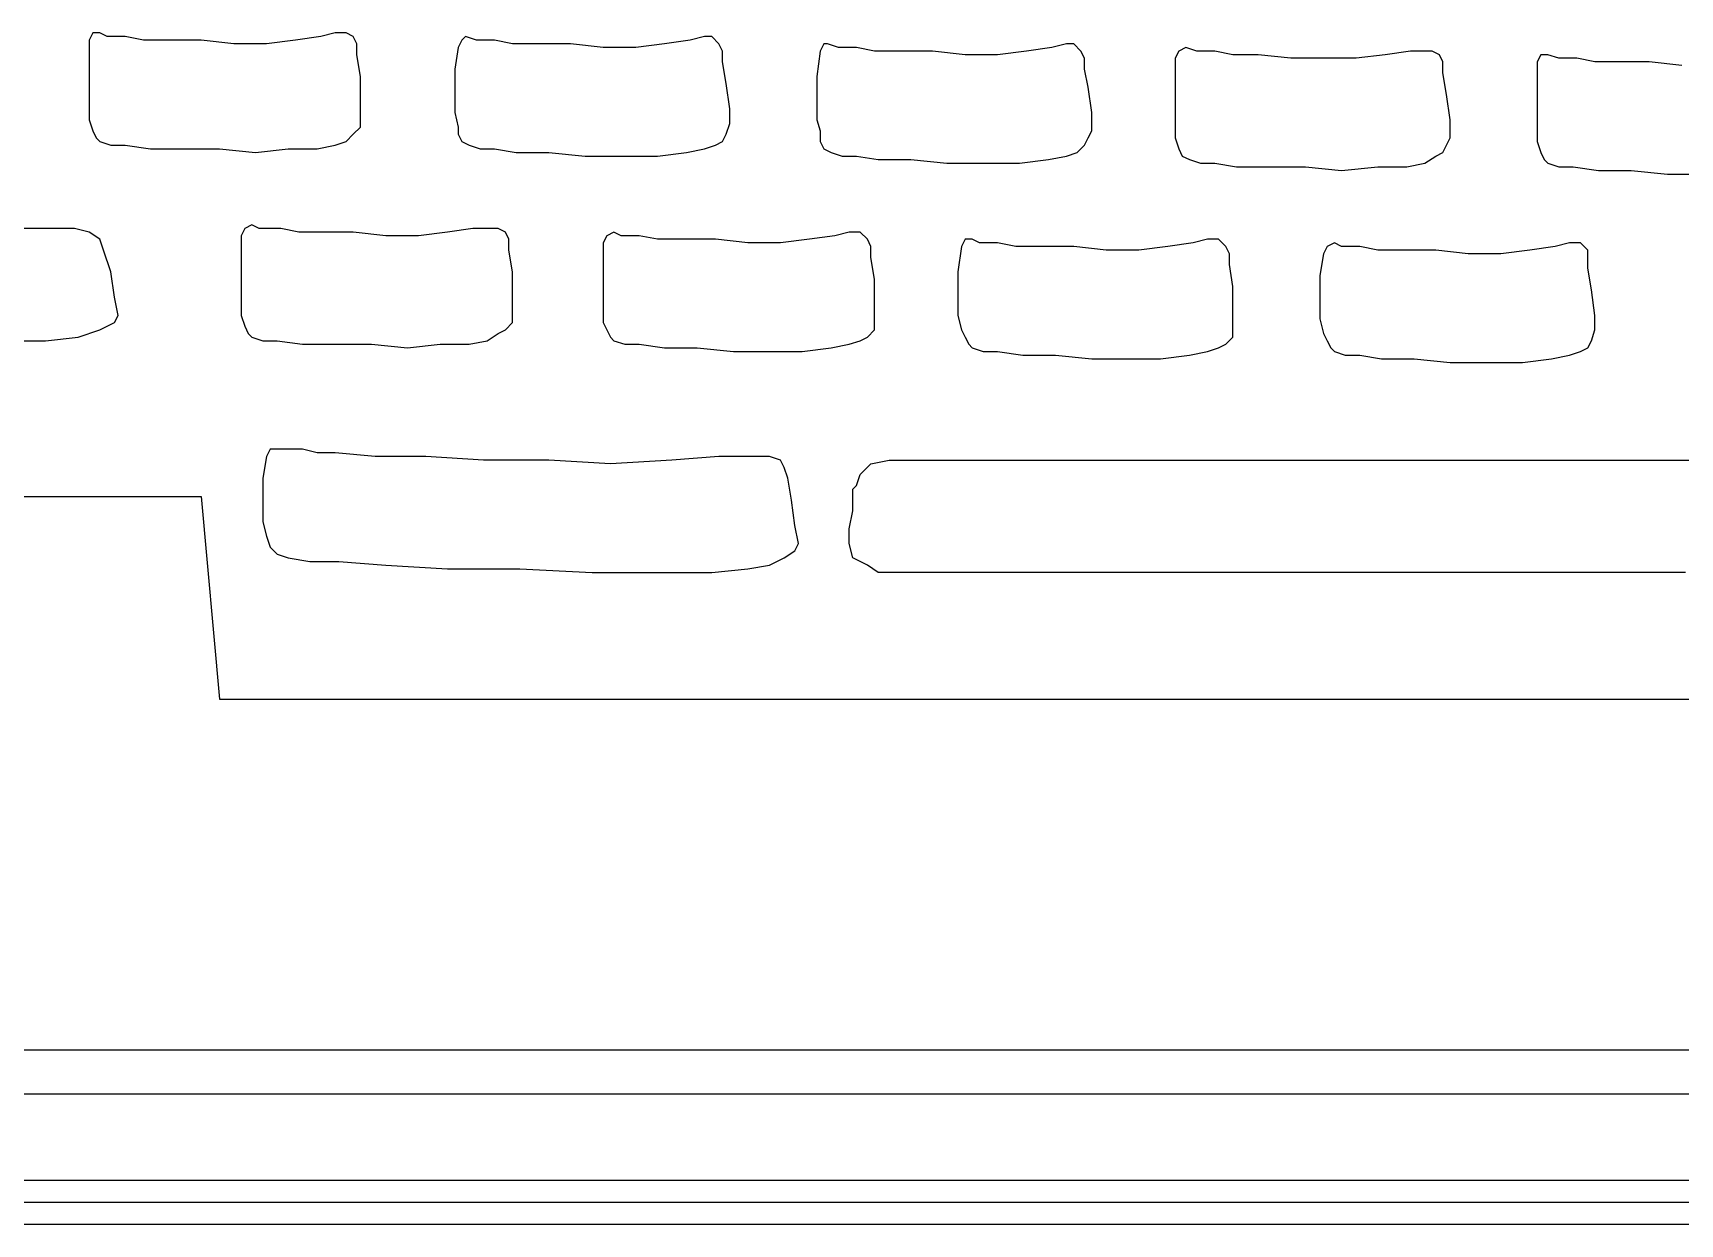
# Model space of a CAD drawing. Header units: millimetres. Extents: x 37541 to 999880, y 4425 to 1416340.
# Drawn here: x 370874 to 371511, y 1338529 to 1338989 of the extents above; entities that cross this region are included whole.
import ezdxf

# ---------------------------------------------------------------- set-up
doc = ezdxf.new("R2010")
doc.units = ezdxf.units.MM
doc.header["$LTSCALE"] = 150
doc.layers.get('0').update_dxf_attribs({"lineweight": 0})
doc.layers.add('-----20 General Symbol', color=3, linetype='Continuous')

# ---------------------------------------------------------------- blocks, each defined once
blk = doc.blocks.new('lkjlak')
for p, q in [((479692.68, 239014.32), (479692.03, 239013.02)), ((479692.68, 239014.32), (479692.03, 239013.02)), ((479692.03, 239013.02), (479692.03, 239008.49)), ((479692.03, 239013.02), (479692.03, 239013.02)), ((479692.03, 239013.02), (479692.03, 239008.49)), ((479693.97, 239014.32), (479692.68, 239014.32)), ((479693.97, 239014.32), (479692.68, 239014.32)), ((479695.26, 239013.67), (479693.97, 239014.32)), ((479695.26, 239013.67), (479693.97, 239014.32)), ((479697.21, 239013.67), (479695.26, 239013.67)), ((479697.21, 239013.67), (479695.26, 239013.67)), ((479698.5, 239013.67), (479697.21, 239013.67)), ((479698.5, 239013.67), (479697.21, 239013.67)), ((479697.21, 239013.67), (479697.21, 239013.67)), ((479701.74, 239013.02), (479698.5, 239013.67)), ((479701.74, 239013.02), (479698.5, 239013.67)), ((479706.27, 239013.02), (479701.74, 239013.02)), ((479706.27, 239013.02), (479701.74, 239013.02)), ((479712.09, 239013.02), (479706.27, 239013.02)), ((479712.09, 239013.02), (479706.27, 239013.02)), ((479717.91, 239012.38), (479712.09, 239013.02)), ((479717.91, 239012.38), (479712.09, 239013.02)), ((479728.92, 239013.02), (479723.74, 239012.38)), ((479728.92, 239013.02), (479723.74, 239012.38)), ((479733.45, 239013.67), (479728.92, 239013.02)), ((479733.45, 239013.67), (479728.92, 239013.02)), ((479736.03, 239014.32), (479733.45, 239013.67)), ((479736.03, 239014.32), (479733.45, 239013.67)), ((479733.45, 239013.67), (479733.45, 239013.67)), ((479737.98, 239014.32), (479736.03, 239014.32)), ((479737.98, 239014.32), (479736.03, 239014.32)), ((479739.27, 239013.67), (479737.98, 239014.32)), ((479739.27, 239013.67), (479737.98, 239014.32)), ((479739.92, 239012.38), (479739.27, 239013.67)), ((479739.92, 239012.38), (479739.27, 239013.67)), ((479758.69, 239013.02), (479758.04, 239011.73)), ((479758.69, 239013.02), (479758.04, 239011.73)), ((479759.33, 239013.67), (479758.69, 239013.02)), ((479759.33, 239013.67), (479758.69, 239013.02)), ((479761.27, 239013.02), (479759.33, 239013.67)), ((479761.27, 239013.02), (479759.33, 239013.67)), ((479762.57, 239013.02), (479761.27, 239013.02)), ((479762.57, 239013.02), (479761.27, 239013.02)), ((479764.51, 239013.02), (479762.57, 239013.02)), ((479764.51, 239013.02), (479762.57, 239013.02)), ((479762.57, 239013.02), (479762.57, 239013.02)), ((479767.75, 239012.38), (479764.51, 239013.02)), ((479767.75, 239012.38), (479764.51, 239013.02)), ((479799.46, 239013.02), (479794.93, 239012.38)), ((479799.46, 239013.02), (479794.93, 239012.38)), ((479802.04, 239013.67), (479799.46, 239013.02)), ((479802.04, 239013.67), (479799.46, 239013.02)), ((479799.46, 239013.02), (479799.46, 239013.02)), ((479803.34, 239013.67), (479802.04, 239013.67)), ((479803.34, 239013.67), (479802.04, 239013.67)), ((479804.63, 239012.38), (479803.34, 239013.67)), ((479804.63, 239012.38), (479803.34, 239013.67)), ((479723.74, 239012.38), (479717.91, 239012.38)), ((479723.74, 239012.38), (479717.91, 239012.38)), ((479739.92, 239010.43), (479739.92, 239012.38)), ((479739.92, 239012.38), (479739.92, 239012.38)), ((479739.92, 239012.38), (479739.92, 239012.38)), ((479739.92, 239010.43), (479739.92, 239012.38)), ((479740.56, 239006.55), (479739.92, 239010.43)), ((479740.56, 239006.55), (479739.92, 239010.43)), ((479758.04, 239011.73), (479757.39, 239007.85)), ((479758.04, 239011.73), (479757.39, 239007.85)), ((479758.04, 239011.73), (479758.04, 239011.73)), ((479772.28, 239012.38), (479767.75, 239012.38)), ((479772.28, 239012.38), (479767.75, 239012.38)), ((479778.1, 239012.38), (479772.28, 239012.38)), ((479778.1, 239012.38), (479772.28, 239012.38)), ((479783.92, 239011.73), (479778.1, 239012.38)), ((479783.92, 239011.73), (479778.1, 239012.38)), ((479789.75, 239011.73), (479783.92, 239011.73)), ((479789.75, 239011.73), (479783.92, 239011.73)), ((479794.93, 239012.38), (479789.75, 239011.73)), ((479794.93, 239012.38), (479789.75, 239011.73)), ((479805.28, 239011.08), (479804.63, 239012.38)), ((479805.28, 239011.08), (479804.63, 239012.38)), ((479805.28, 239009.14), (479805.28, 239011.08)), ((479805.28, 239011.08), (479805.28, 239011.08)), ((479805.28, 239011.08), (479805.28, 239011.08)), ((479805.28, 239009.14), (479805.28, 239011.08)), ((479822.75, 239011.08), (479822.11, 239006.55)), ((479822.75, 239011.08), (479822.11, 239006.55)), ((479823.4, 239012.38), (479822.75, 239011.08)), ((479823.4, 239012.38), (479822.75, 239011.08)), ((479822.75, 239011.08), (479822.75, 239011.08)), ((479824.05, 239012.38), (479823.4, 239012.38)), ((479824.05, 239012.38), (479823.4, 239012.38)), ((479825.99, 239011.73), (479824.05, 239012.38)), ((479825.99, 239011.73), (479824.05, 239012.38)), ((479827.28, 239011.73), (479825.99, 239011.73)), ((479827.28, 239011.73), (479825.99, 239011.73)), ((479829.23, 239011.73), (479827.28, 239011.73)), ((479829.23, 239011.73), (479827.28, 239011.73)), ((479827.28, 239011.73), (479827.28, 239011.73)), ((479832.46, 239011.08), (479829.23, 239011.73)), ((479832.46, 239011.08), (479829.23, 239011.73)), ((479836.99, 239011.08), (479832.46, 239011.08)), ((479836.99, 239011.08), (479832.46, 239011.08)), ((479842.82, 239011.08), (479836.99, 239011.08)), ((479842.82, 239011.08), (479836.99, 239011.08)), ((479848.64, 239010.43), (479842.82, 239011.08)), ((479848.64, 239010.43), (479842.82, 239011.08)), ((479854.46, 239010.43), (479848.64, 239010.43)), ((479854.46, 239010.43), (479848.64, 239010.43)), ((479859.64, 239011.08), (479854.46, 239010.43)), ((479859.64, 239011.08), (479854.46, 239010.43)), ((479864.17, 239011.73), (479859.64, 239011.08)), ((479864.17, 239011.73), (479859.64, 239011.08)), ((479866.76, 239012.38), (479864.17, 239011.73)), ((479866.76, 239012.38), (479864.17, 239011.73)), ((479864.17, 239011.73), (479864.17, 239011.73)), ((479868.05, 239012.38), (479866.76, 239012.38)), ((479868.05, 239012.38), (479866.76, 239012.38)), ((479869.35, 239011.08), (479868.05, 239012.38)), ((479869.35, 239011.08), (479868.05, 239012.38)), ((479870, 239009.79), (479869.35, 239011.08)), ((479870, 239009.79), (479869.35, 239011.08)), ((479886.82, 239011.08), (479886.17, 239009.79)), ((479886.82, 239011.08), (479886.17, 239009.79)), ((479888.12, 239011.73), (479886.82, 239011.08)), ((479888.12, 239011.73), (479886.82, 239011.08)), ((479890.06, 239011.08), (479888.12, 239011.73)), ((479890.06, 239011.08), (479888.12, 239011.73)), ((479891.35, 239011.08), (479890.06, 239011.08)), ((479891.35, 239011.08), (479890.06, 239011.08)), ((479893.29, 239011.08), (479891.35, 239011.08)), ((479893.29, 239011.08), (479891.35, 239011.08)), ((479891.35, 239011.08), (479891.35, 239011.08)), ((479896.53, 239010.43), (479893.29, 239011.08)), ((479896.53, 239010.43), (479893.29, 239011.08)), ((479901.06, 239010.43), (479896.53, 239010.43)), ((479901.06, 239010.43), (479896.53, 239010.43)), ((479906.88, 239009.79), (479901.06, 239010.43)), ((479906.88, 239009.79), (479901.06, 239010.43)), ((479923.71, 239010.43), (479918.53, 239009.79)), ((479923.71, 239010.43), (479918.53, 239009.79)), ((479928.24, 239011.08), (479923.71, 239010.43)), ((479928.24, 239011.08), (479923.71, 239010.43)), ((479930.83, 239011.08), (479928.24, 239011.08)), ((479930.83, 239011.08), (479928.24, 239011.08)), ((479928.24, 239011.08), (479928.24, 239011.08)), ((479932.12, 239011.08), (479930.83, 239011.08)), ((479932.12, 239011.08), (479930.83, 239011.08)), ((479933.42, 239010.43), (479932.12, 239011.08)), ((479933.42, 239010.43), (479932.12, 239011.08)), ((479934.06, 239009.14), (479933.42, 239010.43)), ((479934.06, 239009.14), (479933.42, 239010.43)), ((479951.54, 239010.43), (479950.89, 239009.14)), ((479951.54, 239010.43), (479950.89, 239009.14)), ((479952.83, 239010.43), (479951.54, 239010.43)), ((479952.83, 239010.43), (479951.54, 239010.43)), ((479954.77, 239009.79), (479952.83, 239010.43)), ((479954.77, 239009.79), (479952.83, 239010.43)), ((479692.03, 239008.49), (479692.03, 239004.61)), ((479692.03, 239008.49), (479692.03, 239004.61)), ((479757.39, 239007.85), (479757.39, 239003.96)), ((479757.39, 239007.85), (479757.39, 239003.96)), ((479805.93, 239005.26), (479805.28, 239009.14)), ((479805.93, 239005.26), (479805.28, 239009.14)), ((479870, 239007.85), (479870, 239009.79)), ((479870, 239009.79), (479870, 239009.79)), ((479870, 239009.79), (479870, 239009.79)), ((479870, 239007.85), (479870, 239009.79)), ((479870.64, 239004.61), (479870, 239007.85)), ((479870.64, 239004.61), (479870, 239007.85)), ((479886.17, 239009.79), (479886.17, 239005.26)), ((479886.17, 239009.79), (479886.17, 239009.79)), ((479886.17, 239009.79), (479886.17, 239005.26)), ((479912.71, 239009.79), (479906.88, 239009.79)), ((479912.71, 239009.79), (479906.88, 239009.79)), ((479918.53, 239009.79), (479912.71, 239009.79)), ((479918.53, 239009.79), (479912.71, 239009.79)), ((479934.06, 239007.2), (479934.06, 239009.14)), ((479934.06, 239009.14), (479934.06, 239009.14)), ((479934.06, 239009.14), (479934.06, 239009.14)), ((479934.06, 239007.2), (479934.06, 239009.14)), ((479934.71, 239003.32), (479934.06, 239007.2)), ((479934.71, 239003.32), (479934.06, 239007.2)), ((479950.89, 239009.14), (479950.89, 239004.61)), ((479950.89, 239009.14), (479950.89, 239009.14)), ((479950.89, 239009.14), (479950.89, 239004.61)), ((479956.07, 239009.79), (479954.77, 239009.79)), ((479956.07, 239009.79), (479954.77, 239009.79)), ((479958.01, 239009.79), (479956.07, 239009.79)), ((479958.01, 239009.79), (479956.07, 239009.79)), ((479956.07, 239009.79), (479956.07, 239009.79)), ((479961.24, 239009.14), (479958.01, 239009.79)), ((479961.24, 239009.14), (479958.01, 239009.79)), ((479965.78, 239009.14), (479961.24, 239009.14)), ((479965.78, 239009.14), (479961.24, 239009.14)), ((479970.95, 239009.14), (479965.78, 239009.14)), ((479970.95, 239009.14), (479965.78, 239009.14)), ((479976.78, 239008.49), (479970.95, 239009.14)), ((479976.78, 239008.49), (479970.95, 239009.14)), ((479692.03, 239004.61), (479692.03, 239000.73)), ((479692.03, 239004.61), (479692.03, 239000.73)), ((479740.56, 239002.02), (479740.56, 239006.55)), ((479740.56, 239002.02), (479740.56, 239006.55)), ((479806.57, 239000.73), (479805.93, 239005.26)), ((479806.57, 239000.73), (479805.93, 239005.26)), ((479822.11, 239006.55), (479822.11, 239002.67)), ((479822.11, 239006.55), (479822.11, 239002.67)), ((479871.29, 239000.08), (479870.64, 239004.61)), ((479871.29, 239000.08), (479870.64, 239004.61)), ((479886.17, 239005.26), (479886.17, 239001.37)), ((479886.17, 239005.26), (479886.17, 239001.37)), ((479950.89, 239004.61), (479950.89, 239000.73)), ((479950.89, 239004.61), (479950.89, 239000.73)), ((479740.56, 238998.79), (479740.56, 239002.02)), ((479740.56, 238998.79), (479740.56, 239002.02)), ((479757.39, 239003.96), (479757.39, 239000.08)), ((479757.39, 239003.96), (479757.39, 239000.08)), ((479822.11, 239002.67), (479822.11, 238998.79)), ((479822.11, 239002.67), (479822.11, 238998.79)), ((479886.17, 239001.37), (479886.17, 238997.49)), ((479886.17, 239001.37), (479886.17, 238997.49)), ((479935.36, 238998.79), (479934.71, 239003.32)), ((479935.36, 238998.79), (479934.71, 239003.32)), ((479692.03, 239000.73), (479692.03, 238998.79)), ((479692.03, 239000.73), (479692.03, 238998.79)), ((479692.03, 238998.79), (479692.68, 238996.84)), ((479692.03, 238998.79), (479692.03, 238998.79)), ((479692.03, 238998.79), (479692.68, 238996.84)), ((479740.56, 238997.49), (479740.56, 238998.79)), ((479740.56, 238997.49), (479740.56, 238998.79)), ((479740.56, 238998.79), (479740.56, 238998.79)), ((479757.39, 239000.08), (479758.04, 238997.49)), ((479757.39, 239000.08), (479758.04, 238997.49)), ((479805.93, 238996.2), (479806.57, 238998.14)), ((479805.93, 238996.2), (479806.57, 238998.14)), ((479806.57, 238998.14), (479806.57, 239000.73)), ((479806.57, 238998.14), (479806.57, 239000.73)), ((479806.57, 238998.14), (479806.57, 238998.14)), ((479822.11, 238998.79), (479822.75, 238996.84)), ((479822.11, 238998.79), (479822.75, 238996.84)), ((479871.29, 238996.84), (479871.29, 239000.08)), ((479871.29, 238996.84), (479871.29, 239000.08)), ((479935.36, 238995.55), (479935.36, 238998.79)), ((479935.36, 238995.55), (479935.36, 238998.79)), ((479950.89, 239000.73), (479950.89, 238996.84)), ((479950.89, 239000.73), (479950.89, 238996.84)), ((479692.68, 238996.84), (479693.32, 238995.55)), ((479692.68, 238996.84), (479693.32, 238995.55)), ((479693.32, 238995.55), (479693.97, 238994.9)), ((479693.32, 238995.55), (479693.97, 238994.9)), ((479737.98, 238994.9), (479739.27, 238996.2)), ((479737.98, 238994.9), (479739.27, 238996.2)), ((479739.27, 238996.2), (479740.56, 238997.49)), ((479739.27, 238996.2), (479740.56, 238997.49)), ((479758.04, 238997.49), (479758.04, 238996.2)), ((479758.04, 238997.49), (479758.04, 238997.49)), ((479758.04, 238997.49), (479758.04, 238996.2)), ((479758.04, 238996.2), (479758.69, 238994.9)), ((479758.04, 238996.2), (479758.69, 238994.9)), ((479805.28, 238994.9), (479805.93, 238996.2)), ((479805.28, 238994.9), (479805.93, 238996.2)), ((479822.75, 238996.84), (479822.75, 238994.9)), ((479822.75, 238996.84), (479822.75, 238996.84)), ((479822.75, 238996.84), (479822.75, 238994.9)), ((479870, 238994.26), (479870.64, 238995.55)), ((479870, 238994.26), (479870.64, 238995.55)), ((479870.64, 238995.55), (479871.29, 238996.84)), ((479870.64, 238995.55), (479871.29, 238996.84)), ((479871.29, 238996.84), (479871.29, 238996.84)), ((479886.17, 238997.49), (479886.17, 238995.55)), ((479886.17, 238997.49), (479886.17, 238995.55)), ((479886.17, 238995.55), (479886.82, 238993.61)), ((479886.17, 238995.55), (479886.17, 238995.55)), ((479886.17, 238995.55), (479886.82, 238993.61)), ((479934.71, 238994.26), (479935.36, 238995.55)), ((479934.71, 238994.26), (479935.36, 238995.55)), ((479935.36, 238995.55), (479935.36, 238995.55)), ((479950.89, 238996.84), (479950.89, 238994.9)), ((479950.89, 238996.84), (479950.89, 238994.9)), ((479693.97, 238994.9), (479695.91, 238994.26)), ((479693.97, 238994.9), (479695.91, 238994.26)), ((479695.91, 238994.26), (479698.5, 238994.26)), ((479695.91, 238994.26), (479695.91, 238994.26)), ((479695.91, 238994.26), (479698.5, 238994.26)), ((479698.5, 238994.26), (479703.03, 238993.61)), ((479698.5, 238994.26), (479703.03, 238993.61)), ((479703.03, 238993.61), (479708.85, 238993.61)), ((479703.03, 238993.61), (479708.85, 238993.61)), ((479708.85, 238993.61), (479715.33, 238993.61)), ((479708.85, 238993.61), (479715.33, 238993.61)), ((479715.33, 238993.61), (479721.8, 238992.96)), ((479715.33, 238993.61), (479721.8, 238992.96)), ((479721.8, 238992.96), (479727.62, 238993.61)), ((479721.8, 238992.96), (479727.62, 238993.61)), ((479727.62, 238993.61), (479732.8, 238993.61)), ((479727.62, 238993.61), (479732.8, 238993.61)), ((479732.8, 238993.61), (479736.03, 238994.26)), ((479732.8, 238993.61), (479736.03, 238994.26)), ((479736.03, 238994.26), (479737.98, 238994.9)), ((479736.03, 238994.26), (479737.98, 238994.9)), ((479736.03, 238994.26), (479736.03, 238994.26)), ((479758.69, 238994.9), (479759.98, 238994.26)), ((479758.69, 238994.9), (479759.98, 238994.26)), ((479759.98, 238994.26), (479761.92, 238993.61)), ((479759.98, 238994.26), (479761.92, 238993.61)), ((479761.92, 238993.61), (479764.51, 238993.61)), ((479761.92, 238993.61), (479761.92, 238993.61)), ((479761.92, 238993.61), (479764.51, 238993.61)), ((479764.51, 238993.61), (479768.39, 238992.96)), ((479764.51, 238993.61), (479768.39, 238992.96)), ((479768.39, 238992.96), (479774.22, 238992.96)), ((479768.39, 238992.96), (479774.22, 238992.96)), ((479774.22, 238992.96), (479780.69, 238992.31)), ((479774.22, 238992.96), (479780.69, 238992.31)), ((479780.69, 238992.31), (479787.16, 238992.31)), ((479780.69, 238992.31), (479787.16, 238992.31)), ((479787.16, 238992.31), (479793.63, 238992.31)), ((479787.16, 238992.31), (479793.63, 238992.31)), ((479793.63, 238992.31), (479798.81, 238992.96)), ((479793.63, 238992.31), (479798.81, 238992.96)), ((479798.81, 238992.96), (479802.04, 238993.61)), ((479798.81, 238992.96), (479802.04, 238993.61)), ((479802.04, 238993.61), (479803.99, 238994.26)), ((479802.04, 238993.61), (479803.99, 238994.26)), ((479802.04, 238993.61), (479802.04, 238993.61)), ((479803.99, 238994.26), (479805.28, 238994.9)), ((479803.99, 238994.26), (479805.28, 238994.9)), ((479822.75, 238994.9), (479823.4, 238993.61)), ((479822.75, 238994.9), (479823.4, 238993.61)), ((479823.4, 238993.61), (479824.7, 238992.96)), ((479823.4, 238993.61), (479824.7, 238992.96)), ((479824.7, 238992.96), (479826.64, 238992.31)), ((479824.7, 238992.96), (479826.64, 238992.31)), ((479826.64, 238992.31), (479829.23, 238992.31)), ((479826.64, 238992.31), (479826.64, 238992.31)), ((479826.64, 238992.31), (479829.23, 238992.31)), ((479829.23, 238992.31), (479833.11, 238991.67)), ((479829.23, 238992.31), (479833.11, 238991.67)), ((479863.52, 238991.67), (479866.76, 238992.31)), ((479863.52, 238991.67), (479866.76, 238992.31)), ((479866.76, 238992.31), (479868.7, 238992.96)), ((479866.76, 238992.31), (479868.7, 238992.96)), ((479866.76, 238992.31), (479866.76, 238992.31)), ((479868.7, 238992.96), (479870, 238994.26)), ((479868.7, 238992.96), (479870, 238994.26)), ((479886.82, 238993.61), (479887.47, 238992.31)), ((479886.82, 238993.61), (479887.47, 238992.31)), ((479887.47, 238992.31), (479888.76, 238991.67)), ((479887.47, 238992.31), (479888.76, 238991.67)), ((479930.83, 238991.02), (479932.77, 238992.31)), ((479930.83, 238991.02), (479932.77, 238992.31)), ((479932.77, 238992.31), (479934.06, 238992.96)), ((479932.77, 238992.31), (479934.06, 238992.96)), ((479934.06, 238992.96), (479934.71, 238994.26)), ((479934.06, 238992.96), (479934.71, 238994.26)), ((479950.89, 238994.9), (479951.54, 238992.96)), ((479950.89, 238994.9), (479950.89, 238994.9)), ((479950.89, 238994.9), (479951.54, 238992.96)), ((479951.54, 238992.96), (479952.18, 238991.67)), ((479951.54, 238992.96), (479952.18, 238991.67)), ((479833.11, 238991.67), (479838.93, 238991.67)), ((479833.11, 238991.67), (479838.93, 238991.67)), ((479838.93, 238991.67), (479845.4, 238991.02)), ((479838.93, 238991.67), (479845.4, 238991.02)), ((479845.4, 238991.02), (479851.88, 238991.02)), ((479845.4, 238991.02), (479851.88, 238991.02)), ((479851.88, 238991.02), (479858.35, 238991.02)), ((479851.88, 238991.02), (479858.35, 238991.02)), ((479858.35, 238991.02), (479863.52, 238991.67)), ((479858.35, 238991.02), (479863.52, 238991.67)), ((479888.76, 238991.67), (479890.7, 238991.02)), ((479888.76, 238991.67), (479890.7, 238991.02)), ((479890.7, 238991.02), (479893.29, 238991.02)), ((479890.7, 238991.02), (479890.7, 238991.02)), ((479890.7, 238991.02), (479893.29, 238991.02)), ((479893.29, 238991.02), (479897.18, 238990.37)), ((479893.29, 238991.02), (479897.18, 238990.37)), ((479897.18, 238990.37), (479903, 238990.37)), ((479897.18, 238990.37), (479903, 238990.37)), ((479903, 238990.37), (479909.47, 238990.37)), ((479903, 238990.37), (479909.47, 238990.37)), ((479909.47, 238990.37), (479915.94, 238989.73)), ((479909.47, 238990.37), (479915.94, 238989.73)), ((479915.94, 238989.73), (479922.42, 238990.37)), ((479915.94, 238989.73), (479922.42, 238990.37)), ((479922.42, 238990.37), (479927.59, 238990.37)), ((479922.42, 238990.37), (479927.59, 238990.37)), ((479927.59, 238990.37), (479930.83, 238991.02)), ((479927.59, 238990.37), (479930.83, 238991.02)), ((479930.83, 238991.02), (479930.83, 238991.02)), ((479952.18, 238991.67), (479952.83, 238991.02)), ((479952.18, 238991.67), (479952.83, 238991.02)), ((479952.83, 238991.02), (479954.77, 238990.37)), ((479952.83, 238991.02), (479954.77, 238990.37)), ((479954.77, 238990.37), (479957.36, 238990.37)), ((479954.77, 238990.37), (479954.77, 238990.37)), ((479954.77, 238990.37), (479957.36, 238990.37)), ((479957.36, 238990.37), (479961.89, 238989.73)), ((479957.36, 238990.37), (479961.89, 238989.73)), ((479961.89, 238989.73), (479967.72, 238989.73)), ((479961.89, 238989.73), (479967.72, 238989.73)), ((479967.72, 238989.73), (479974.19, 238989.08)), ((479967.72, 238989.73), (479974.19, 238989.08)), ((479974.19, 238989.08), (479980.66, 238989.08)), ((479974.19, 238989.08), (479980.66, 238989.08)), ((479684.26, 238979.37), (479676.5, 238979.37)), ((479684.26, 238979.37), (479676.5, 238979.37)), ((479689.44, 238979.37), (479684.26, 238979.37)), ((479689.44, 238979.37), (479684.26, 238979.37)), ((479692.03, 238978.72), (479689.44, 238979.37)), ((479692.03, 238978.72), (479689.44, 238979.37)), ((479693.97, 238977.43), (479692.03, 238978.72)), ((479693.97, 238977.43), (479692.03, 238978.72)), ((479719.86, 238979.37), (479719.21, 238978.08)), ((479719.86, 238979.37), (479719.21, 238978.08)), ((479719.21, 238978.08), (479719.21, 238973.55)), ((479719.21, 238978.08), (479719.21, 238978.08)), ((479719.21, 238978.08), (479719.21, 238973.55)), ((479721.15, 238980.02), (479719.86, 238979.37)), ((479721.15, 238980.02), (479719.86, 238979.37)), ((479722.44, 238979.37), (479721.15, 238980.02)), ((479722.44, 238979.37), (479721.15, 238980.02)), ((479724.39, 238979.37), (479722.44, 238979.37)), ((479724.39, 238979.37), (479722.44, 238979.37)), ((479726.33, 238979.37), (479724.39, 238979.37)), ((479726.33, 238979.37), (479724.39, 238979.37)), ((479724.39, 238979.37), (479724.39, 238979.37)), ((479729.56, 238978.72), (479726.33, 238979.37)), ((479729.56, 238978.72), (479726.33, 238979.37)), ((479734.09, 238978.72), (479729.56, 238978.72)), ((479734.09, 238978.72), (479729.56, 238978.72)), ((479739.27, 238978.72), (479734.09, 238978.72)), ((479739.27, 238978.72), (479734.09, 238978.72)), ((479745.09, 238978.08), (479739.27, 238978.72)), ((479745.09, 238978.08), (479739.27, 238978.72)), ((479750.92, 238978.08), (479745.09, 238978.08)), ((479750.92, 238978.08), (479745.09, 238978.08)), ((479756.1, 238978.72), (479750.92, 238978.08)), ((479756.1, 238978.72), (479750.92, 238978.08)), ((479760.63, 238979.37), (479756.1, 238978.72)), ((479760.63, 238979.37), (479756.1, 238978.72)), ((479763.22, 238979.37), (479760.63, 238979.37)), ((479763.22, 238979.37), (479760.63, 238979.37)), ((479760.63, 238979.37), (479760.63, 238979.37)), ((479765.16, 238979.37), (479763.22, 238979.37)), ((479765.16, 238979.37), (479763.22, 238979.37)), ((479766.45, 238978.72), (479765.16, 238979.37)), ((479766.45, 238978.72), (479765.16, 238979.37)), ((479767.1, 238977.43), (479766.45, 238978.72)), ((479767.1, 238977.43), (479766.45, 238978.72)), ((479784.57, 238978.08), (479783.92, 238976.78)), ((479784.57, 238978.08), (479783.92, 238976.78)), ((479785.87, 238978.72), (479784.57, 238978.08)), ((479785.87, 238978.72), (479784.57, 238978.08)), ((479787.16, 238978.08), (479785.87, 238978.72)), ((479787.16, 238978.08), (479785.87, 238978.72)), ((479789.1, 238978.08), (479787.16, 238978.08)), ((479789.1, 238978.08), (479787.16, 238978.08)), ((479790.4, 238978.08), (479789.1, 238978.08)), ((479790.4, 238978.08), (479789.1, 238978.08)), ((479789.1, 238978.08), (479789.1, 238978.08)), ((479793.63, 238977.43), (479790.4, 238978.08)), ((479793.63, 238977.43), (479790.4, 238978.08)), ((479825.34, 238978.08), (479820.81, 238977.43)), ((479825.34, 238978.08), (479820.81, 238977.43)), ((479827.93, 238978.72), (479825.34, 238978.08)), ((479827.93, 238978.72), (479825.34, 238978.08)), ((479825.34, 238978.08), (479825.34, 238978.08)), ((479829.87, 238978.72), (479827.93, 238978.72)), ((479829.87, 238978.72), (479827.93, 238978.72)), ((479831.17, 238977.43), (479829.87, 238978.72)), ((479831.17, 238977.43), (479829.87, 238978.72)), ((479694.62, 238975.49), (479693.97, 238977.43)), ((479693.97, 238977.43), (479693.97, 238977.43)), ((479693.97, 238977.43), (479693.97, 238977.43)), ((479694.62, 238975.49), (479693.97, 238977.43)), ((479695.91, 238971.61), (479694.62, 238975.49)), ((479695.91, 238971.61), (479694.62, 238975.49)), ((479767.1, 238975.49), (479767.1, 238977.43)), ((479767.1, 238977.43), (479767.1, 238977.43)), ((479767.1, 238977.43), (479767.1, 238977.43)), ((479767.1, 238975.49), (479767.1, 238977.43)), ((479767.75, 238971.61), (479767.1, 238975.49)), ((479767.75, 238971.61), (479767.1, 238975.49)), ((479783.92, 238976.78), (479783.92, 238972.9)), ((479783.92, 238976.78), (479783.92, 238976.78)), ((479783.92, 238976.78), (479783.92, 238972.9)), ((479798.16, 238977.43), (479793.63, 238977.43)), ((479798.16, 238977.43), (479793.63, 238977.43)), ((479803.99, 238977.43), (479798.16, 238977.43)), ((479803.99, 238977.43), (479798.16, 238977.43)), ((479809.81, 238976.78), (479803.99, 238977.43)), ((479809.81, 238976.78), (479803.99, 238977.43)), ((479815.63, 238976.78), (479809.81, 238976.78)), ((479815.63, 238976.78), (479809.81, 238976.78)), ((479820.81, 238977.43), (479815.63, 238976.78)), ((479820.81, 238977.43), (479815.63, 238976.78)), ((479831.81, 238976.14), (479831.17, 238977.43)), ((479831.81, 238976.14), (479831.17, 238977.43)), ((479831.81, 238974.19), (479831.81, 238976.14)), ((479831.81, 238976.14), (479831.81, 238976.14)), ((479831.81, 238976.14), (479831.81, 238976.14)), ((479831.81, 238974.19), (479831.81, 238976.14)), ((479847.99, 238976.14), (479847.35, 238971.61)), ((479847.99, 238976.14), (479847.35, 238971.61)), ((479848.64, 238977.43), (479847.99, 238976.14)), ((479848.64, 238977.43), (479847.99, 238976.14)), ((479847.99, 238976.14), (479847.99, 238976.14)), ((479849.93, 238977.43), (479848.64, 238977.43)), ((479849.93, 238977.43), (479848.64, 238977.43)), ((479851.23, 238976.78), (479849.93, 238977.43)), ((479851.23, 238976.78), (479849.93, 238977.43)), ((479853.17, 238976.78), (479851.23, 238976.78)), ((479853.17, 238976.78), (479851.23, 238976.78)), ((479854.46, 238976.78), (479853.17, 238976.78)), ((479854.46, 238976.78), (479853.17, 238976.78)), ((479853.17, 238976.78), (479853.17, 238976.78)), ((479857.7, 238976.14), (479854.46, 238976.78)), ((479857.7, 238976.14), (479854.46, 238976.78)), ((479862.23, 238976.14), (479857.7, 238976.14)), ((479862.23, 238976.14), (479857.7, 238976.14)), ((479868.05, 238976.14), (479862.23, 238976.14)), ((479868.05, 238976.14), (479862.23, 238976.14)), ((479873.88, 238975.49), (479868.05, 238976.14)), ((479873.88, 238975.49), (479868.05, 238976.14)), ((479879.7, 238975.49), (479873.88, 238975.49)), ((479879.7, 238975.49), (479873.88, 238975.49)), ((479884.88, 238976.14), (479879.7, 238975.49)), ((479884.88, 238976.14), (479879.7, 238975.49)), ((479889.41, 238976.78), (479884.88, 238976.14)), ((479889.41, 238976.78), (479884.88, 238976.14)), ((479892, 238977.43), (479889.41, 238976.78)), ((479892, 238977.43), (479889.41, 238976.78)), ((479889.41, 238976.78), (479889.41, 238976.78)), ((479893.94, 238977.43), (479892, 238977.43)), ((479893.94, 238977.43), (479892, 238977.43)), ((479895.24, 238976.14), (479893.94, 238977.43)), ((479895.24, 238976.14), (479893.94, 238977.43)), ((479895.88, 238974.84), (479895.24, 238976.14)), ((479895.88, 238974.84), (479895.24, 238976.14)), ((479895.88, 238972.9), (479895.88, 238974.84)), ((479895.88, 238974.84), (479895.88, 238974.84)), ((479895.88, 238974.84), (479895.88, 238974.84)), ((479895.88, 238972.9), (479895.88, 238974.84)), ((479912.71, 238974.84), (479912.06, 238970.96)), ((479912.71, 238974.84), (479912.06, 238970.96)), ((479913.36, 238976.14), (479912.71, 238974.84)), ((479913.36, 238976.14), (479912.71, 238974.84)), ((479912.71, 238974.84), (479912.71, 238974.84)), ((479914.65, 238976.78), (479913.36, 238976.14)), ((479914.65, 238976.78), (479913.36, 238976.14)), ((479915.94, 238976.14), (479914.65, 238976.78)), ((479915.94, 238976.14), (479914.65, 238976.78)), ((479917.24, 238976.14), (479915.94, 238976.14)), ((479917.24, 238976.14), (479915.94, 238976.14)), ((479919.18, 238976.14), (479917.24, 238976.14)), ((479919.18, 238976.14), (479917.24, 238976.14)), ((479917.24, 238976.14), (479917.24, 238976.14)), ((479922.42, 238975.49), (479919.18, 238976.14)), ((479922.42, 238975.49), (479919.18, 238976.14)), ((479926.95, 238975.49), (479922.42, 238975.49)), ((479926.95, 238975.49), (479922.42, 238975.49)), ((479932.77, 238975.49), (479926.95, 238975.49)), ((479932.77, 238975.49), (479926.95, 238975.49)), ((479938.59, 238974.84), (479932.77, 238975.49)), ((479938.59, 238974.84), (479932.77, 238975.49)), ((479944.42, 238974.84), (479938.59, 238974.84)), ((479944.42, 238974.84), (479938.59, 238974.84)), ((479949.6, 238975.49), (479944.42, 238974.84)), ((479949.6, 238975.49), (479944.42, 238974.84)), ((479954.13, 238976.14), (479949.6, 238975.49)), ((479954.13, 238976.14), (479949.6, 238975.49)), ((479956.71, 238976.78), (479954.13, 238976.14)), ((479956.71, 238976.78), (479954.13, 238976.14)), ((479954.13, 238976.14), (479954.13, 238976.14)), ((479958.66, 238976.78), (479956.71, 238976.78)), ((479958.66, 238976.78), (479956.71, 238976.78)), ((479959.95, 238975.49), (479958.66, 238976.78)), ((479959.95, 238975.49), (479958.66, 238976.78)), ((479959.95, 238974.19), (479959.95, 238975.49)), ((479959.95, 238974.19), (479959.95, 238975.49)), ((479719.21, 238973.55), (479719.21, 238969.66)), ((479719.21, 238973.55), (479719.21, 238969.66)), ((479783.92, 238972.9), (479783.92, 238969.02)), ((479783.92, 238972.9), (479783.92, 238969.02)), ((479832.46, 238970.31), (479831.81, 238974.19)), ((479832.46, 238970.31), (479831.81, 238974.19)), ((479896.53, 238969.02), (479895.88, 238972.9)), ((479896.53, 238969.02), (479895.88, 238972.9)), ((479959.95, 238972.25), (479959.95, 238974.19)), ((479959.95, 238974.19), (479959.95, 238974.19)), ((479959.95, 238974.19), (479959.95, 238974.19)), ((479959.95, 238972.25), (479959.95, 238974.19)), ((479960.6, 238968.37), (479959.95, 238972.25)), ((479960.6, 238968.37), (479959.95, 238972.25)), ((479696.56, 238967.08), (479695.91, 238971.61)), ((479696.56, 238967.08), (479695.91, 238971.61)), ((479719.21, 238969.66), (479719.21, 238966.43)), ((479719.21, 238969.66), (479719.21, 238966.43)), ((479767.75, 238967.08), (479767.75, 238971.61)), ((479767.75, 238967.08), (479767.75, 238971.61)), ((479783.92, 238969.02), (479783.92, 238965.13)), ((479783.92, 238969.02), (479783.92, 238965.13)), ((479832.46, 238965.78), (479832.46, 238970.31)), ((479832.46, 238965.78), (479832.46, 238970.31)), ((479847.35, 238971.61), (479847.35, 238967.72)), ((479847.35, 238971.61), (479847.35, 238967.72)), ((479896.53, 238964.49), (479896.53, 238969.02)), ((479896.53, 238964.49), (479896.53, 238969.02)), ((479912.06, 238970.96), (479912.06, 238967.08)), ((479912.06, 238970.96), (479912.06, 238967.08)), ((479697.21, 238963.84), (479696.56, 238967.08)), ((479697.21, 238963.84), (479696.56, 238967.08)), ((479719.21, 238966.43), (479719.21, 238963.84)), ((479719.21, 238966.43), (479719.21, 238963.84)), ((479767.75, 238963.84), (479767.75, 238967.08)), ((479767.75, 238963.84), (479767.75, 238967.08)), ((479832.46, 238963.19), (479832.46, 238965.78)), ((479832.46, 238963.19), (479832.46, 238965.78)), ((479847.35, 238967.72), (479847.35, 238963.84)), ((479847.35, 238967.72), (479847.35, 238963.84)), ((479912.06, 238967.08), (479912.06, 238963.19)), ((479912.06, 238967.08), (479912.06, 238963.19)), ((479961.24, 238963.84), (479960.6, 238968.37)), ((479961.24, 238963.84), (479960.6, 238968.37)), ((479696.56, 238962.55), (479697.21, 238963.84)), ((479696.56, 238962.55), (479697.21, 238963.84)), ((479697.21, 238963.84), (479697.21, 238963.84)), ((479719.21, 238963.84), (479719.86, 238961.9)), ((479719.21, 238963.84), (479719.21, 238963.84)), ((479719.21, 238963.84), (479719.86, 238961.9)), ((479767.75, 238962.55), (479767.75, 238963.84)), ((479767.75, 238962.55), (479767.75, 238963.84)), ((479767.75, 238963.84), (479767.75, 238963.84)), ((479783.92, 238965.13), (479783.92, 238962.55)), ((479783.92, 238965.13), (479783.92, 238962.55)), ((479832.46, 238961.25), (479832.46, 238963.19)), ((479832.46, 238961.25), (479832.46, 238963.19)), ((479832.46, 238963.19), (479832.46, 238963.19)), ((479847.35, 238963.84), (479847.99, 238961.25)), ((479847.35, 238963.84), (479847.99, 238961.25)), ((479896.53, 238961.9), (479896.53, 238964.49)), ((479896.53, 238961.9), (479896.53, 238964.49)), ((479912.06, 238963.19), (479912.71, 238960.6)), ((479912.06, 238963.19), (479912.71, 238960.6)), ((479961.24, 238961.25), (479961.24, 238963.84)), ((479961.24, 238961.25), (479961.24, 238963.84)), ((479684.26, 238959.31), (479690.09, 238959.96)), ((479684.26, 238959.31), (479690.09, 238959.96)), ((479690.09, 238959.96), (479693.97, 238961.25)), ((479690.09, 238959.96), (479693.97, 238961.25)), ((479693.97, 238961.25), (479696.56, 238962.55)), ((479693.97, 238961.25), (479696.56, 238962.55)), ((479719.86, 238961.9), (479720.5, 238960.6)), ((479719.86, 238961.9), (479720.5, 238960.6)), ((479720.5, 238960.6), (479721.15, 238959.96)), ((479720.5, 238960.6), (479721.15, 238959.96)), ((479721.15, 238959.96), (479723.09, 238959.31)), ((479721.15, 238959.96), (479723.09, 238959.31)), ((479763.22, 238959.31), (479765.16, 238960.6)), ((479763.22, 238959.31), (479765.16, 238960.6)), ((479765.16, 238960.6), (479766.45, 238961.25)), ((479765.16, 238960.6), (479766.45, 238961.25)), ((479766.45, 238961.25), (479767.75, 238962.55)), ((479766.45, 238961.25), (479767.75, 238962.55)), ((479783.92, 238962.55), (479784.57, 238961.25)), ((479783.92, 238962.55), (479783.92, 238962.55)), ((479783.92, 238962.55), (479784.57, 238961.25)), ((479784.57, 238961.25), (479785.22, 238959.96)), ((479784.57, 238961.25), (479785.22, 238959.96)), ((479785.22, 238959.96), (479785.87, 238959.31)), ((479785.22, 238959.96), (479785.87, 238959.31)), ((479829.87, 238959.31), (479831.17, 238959.96)), ((479829.87, 238959.31), (479831.17, 238959.96)), ((479831.17, 238959.96), (479832.46, 238961.25)), ((479831.17, 238959.96), (479832.46, 238961.25)), ((479847.99, 238961.25), (479848.64, 238959.96)), ((479847.99, 238961.25), (479847.99, 238961.25)), ((479847.99, 238961.25), (479848.64, 238959.96)), ((479848.64, 238959.96), (479849.29, 238958.66)), ((479848.64, 238959.96), (479849.29, 238958.66)), ((479895.24, 238958.66), (479896.53, 238959.96)), ((479895.24, 238958.66), (479896.53, 238959.96)), ((479896.53, 238959.96), (479896.53, 238961.9)), ((479896.53, 238959.96), (479896.53, 238961.9)), ((479896.53, 238961.9), (479896.53, 238961.9)), ((479912.71, 238960.6), (479913.36, 238959.31)), ((479912.71, 238960.6), (479912.71, 238960.6)), ((479912.71, 238960.6), (479913.36, 238959.31)), ((479960.6, 238959.31), (479961.24, 238961.25)), ((479960.6, 238959.31), (479961.24, 238961.25)), ((479961.24, 238961.25), (479961.24, 238961.25)), ((479680.38, 238959.31), (479684.26, 238959.31)), ((479680.38, 238959.31), (479684.26, 238959.31)), ((479684.26, 238959.31), (479684.26, 238959.31)), ((479723.09, 238959.31), (479725.68, 238959.31)), ((479723.09, 238959.31), (479723.09, 238959.31)), ((479723.09, 238959.31), (479725.68, 238959.31)), ((479725.68, 238959.31), (479730.21, 238958.66)), ((479725.68, 238959.31), (479730.21, 238958.66)), ((479730.21, 238958.66), (479736.03, 238958.66)), ((479730.21, 238958.66), (479736.03, 238958.66)), ((479736.03, 238958.66), (479742.51, 238958.66)), ((479736.03, 238958.66), (479742.51, 238958.66)), ((479742.51, 238958.66), (479748.98, 238958.02)), ((479742.51, 238958.66), (479748.98, 238958.02)), ((479748.98, 238958.02), (479754.8, 238958.66)), ((479748.98, 238958.02), (479754.8, 238958.66)), ((479754.8, 238958.66), (479759.98, 238958.66)), ((479754.8, 238958.66), (479759.98, 238958.66)), ((479759.98, 238958.66), (479763.22, 238959.31)), ((479759.98, 238958.66), (479763.22, 238959.31)), ((479763.22, 238959.31), (479763.22, 238959.31)), ((479785.87, 238959.31), (479787.81, 238958.66)), ((479785.87, 238959.31), (479787.81, 238958.66)), ((479787.81, 238958.66), (479790.4, 238958.66)), ((479787.81, 238958.66), (479787.81, 238958.66)), ((479787.81, 238958.66), (479790.4, 238958.66)), ((479790.4, 238958.66), (479794.93, 238958.02)), ((479790.4, 238958.66), (479794.93, 238958.02)), ((479794.93, 238958.02), (479800.75, 238958.02)), ((479794.93, 238958.02), (479800.75, 238958.02)), ((479800.75, 238958.02), (479807.22, 238957.37)), ((479800.75, 238958.02), (479807.22, 238957.37)), ((479807.22, 238957.37), (479813.69, 238957.37)), ((479807.22, 238957.37), (479813.69, 238957.37)), ((479813.69, 238957.37), (479819.52, 238957.37)), ((479813.69, 238957.37), (479819.52, 238957.37)), ((479819.52, 238957.37), (479824.7, 238958.02)), ((479819.52, 238957.37), (479824.7, 238958.02)), ((479824.7, 238958.02), (479827.93, 238958.66)), ((479824.7, 238958.02), (479827.93, 238958.66)), ((479827.93, 238958.66), (479829.87, 238959.31)), ((479827.93, 238958.66), (479829.87, 238959.31)), ((479827.93, 238958.66), (479827.93, 238958.66)), ((479849.29, 238958.66), (479849.93, 238958.02)), ((479849.29, 238958.66), (479849.93, 238958.02)), ((479849.93, 238958.02), (479851.88, 238957.37)), ((479849.93, 238958.02), (479851.88, 238957.37)), ((479851.88, 238957.37), (479854.46, 238957.37)), ((479851.88, 238957.37), (479851.88, 238957.37)), ((479851.88, 238957.37), (479854.46, 238957.37)), ((479854.46, 238957.37), (479858.99, 238956.72)), ((479854.46, 238957.37), (479858.99, 238956.72)), ((479888.76, 238956.72), (479892, 238957.37)), ((479888.76, 238956.72), (479892, 238957.37)), ((479892, 238957.37), (479893.94, 238958.02)), ((479892, 238957.37), (479893.94, 238958.02)), ((479892, 238957.37), (479892, 238957.37)), ((479893.94, 238958.02), (479895.24, 238958.66)), ((479893.94, 238958.02), (479895.24, 238958.66)), ((479913.36, 238959.31), (479914, 238958.02)), ((479913.36, 238959.31), (479914, 238958.02)), ((479914, 238958.02), (479914.65, 238957.37)), ((479914, 238958.02), (479914.65, 238957.37)), ((479914.65, 238957.37), (479916.59, 238956.72)), ((479914.65, 238957.37), (479916.59, 238956.72)), ((479956.71, 238956.72), (479958.66, 238957.37)), ((479956.71, 238956.72), (479958.66, 238957.37)), ((479958.66, 238957.37), (479959.95, 238958.02)), ((479958.66, 238957.37), (479959.95, 238958.02)), ((479959.95, 238958.02), (479960.6, 238959.31)), ((479959.95, 238958.02), (479960.6, 238959.31)), ((479858.99, 238956.72), (479864.82, 238956.72)), ((479858.99, 238956.72), (479864.82, 238956.72)), ((479864.82, 238956.72), (479871.29, 238956.07)), ((479864.82, 238956.72), (479871.29, 238956.07)), ((479871.29, 238956.07), (479877.76, 238956.07)), ((479871.29, 238956.07), (479877.76, 238956.07)), ((479877.76, 238956.07), (479883.59, 238956.07)), ((479877.76, 238956.07), (479883.59, 238956.07)), ((479883.59, 238956.07), (479888.76, 238956.72)), ((479883.59, 238956.07), (479888.76, 238956.72)), ((479916.59, 238956.72), (479919.18, 238956.72)), ((479916.59, 238956.72), (479916.59, 238956.72)), ((479916.59, 238956.72), (479919.18, 238956.72)), ((479919.18, 238956.72), (479923.06, 238956.07)), ((479919.18, 238956.72), (479923.06, 238956.07)), ((479923.06, 238956.07), (479928.89, 238956.07)), ((479923.06, 238956.07), (479928.89, 238956.07)), ((479928.89, 238956.07), (479935.36, 238955.43)), ((479928.89, 238956.07), (479935.36, 238955.43)), ((479935.36, 238955.43), (479941.83, 238955.43)), ((479935.36, 238955.43), (479941.83, 238955.43)), ((479941.83, 238955.43), (479948.3, 238955.43)), ((479941.83, 238955.43), (479948.3, 238955.43)), ((479948.3, 238955.43), (479953.48, 238956.07)), ((479948.3, 238955.43), (479953.48, 238956.07)), ((479953.48, 238956.07), (479956.71, 238956.72)), ((479953.48, 238956.07), (479956.71, 238956.72)), ((479956.71, 238956.72), (479956.71, 238956.72)), ((479724.39, 238939.89), (479723.74, 238938.6)), ((479724.39, 238939.89), (479723.74, 238938.6)), ((479726.97, 238939.89), (479724.39, 238939.89)), ((479726.97, 238939.89), (479724.39, 238939.89)), ((479730.21, 238939.89), (479726.97, 238939.89)), ((479730.21, 238939.89), (479726.97, 238939.89)), ((479732.8, 238939.25), (479730.21, 238939.89)), ((479732.8, 238939.25), (479730.21, 238939.89)), ((479736.03, 238939.25), (479732.8, 238939.25)), ((479736.03, 238939.25), (479732.8, 238939.25)), ((479732.8, 238939.25), (479732.8, 238939.25)), ((479743.15, 238938.6), (479736.03, 238939.25)), ((479743.15, 238938.6), (479736.03, 238939.25)), ((479723.74, 238938.6), (479723.09, 238934.72)), ((479723.74, 238938.6), (479723.09, 238934.72)), ((479723.74, 238938.6), (479723.74, 238938.6)), ((479752.21, 238938.6), (479743.15, 238938.6)), ((479752.21, 238938.6), (479743.15, 238938.6)), ((479762.57, 238937.95), (479752.21, 238938.6)), ((479762.57, 238937.95), (479752.21, 238938.6)), ((479774.22, 238937.95), (479762.57, 238937.95)), ((479774.22, 238937.95), (479762.57, 238937.95)), ((479785.22, 238937.31), (479774.22, 238937.95)), ((479785.22, 238937.31), (479774.22, 238937.95)), ((479796.22, 238937.95), (479785.22, 238937.31)), ((479796.22, 238937.95), (479785.22, 238937.31)), ((479804.63, 238938.6), (479796.22, 238937.95)), ((479804.63, 238938.6), (479796.22, 238937.95)), ((479809.81, 238938.6), (479804.63, 238938.6)), ((479809.81, 238938.6), (479804.63, 238938.6)), ((479804.63, 238938.6), (479804.63, 238938.6)), ((479813.69, 238938.6), (479809.81, 238938.6)), ((479813.69, 238938.6), (479809.81, 238938.6)), ((479815.63, 238937.95), (479813.69, 238938.6)), ((479815.63, 238937.95), (479813.69, 238938.6)), ((479816.28, 238936.66), (479815.63, 238937.95)), ((479816.28, 238936.66), (479815.63, 238937.95)), ((479816.93, 238934.72), (479816.28, 238936.66)), ((479816.28, 238936.66), (479816.28, 238936.66)), ((479816.28, 238936.66), (479816.28, 238936.66)), ((479816.93, 238934.72), (479816.28, 238936.66)), ((479829.87, 238935.36), (479831.81, 238937.31)), ((479829.87, 238935.36), (479831.81, 238937.31)), ((479831.81, 238937.31), (479835.05, 238937.95)), ((479831.81, 238937.31), (479835.05, 238937.95)), ((479835.05, 238937.95), (480292.59, 238937.95)), ((479835.05, 238937.95), (479835.05, 238937.95)), ((479835.05, 238937.95), (480292.59, 238937.95)), ((479723.09, 238934.72), (479723.09, 238930.83)), ((479723.09, 238934.72), (479723.09, 238930.83)), ((479817.58, 238930.83), (479816.93, 238934.72)), ((479817.58, 238930.83), (479816.93, 238934.72)), ((479828.58, 238932.78), (479829.23, 238933.42)), ((479828.58, 238932.78), (479829.23, 238933.42)), ((479829.23, 238933.42), (479829.87, 238935.36)), ((479829.23, 238933.42), (479829.87, 238935.36)), ((479655.14, 238931.48), (479712.09, 238931.48)), ((479712.09, 238931.48), (479715.33, 238895.24)), ((479723.09, 238930.83), (479723.09, 238926.95)), ((479723.09, 238930.83), (479723.09, 238926.95)), ((479818.22, 238926.3), (479817.58, 238930.83)), ((479818.22, 238926.3), (479817.58, 238930.83)), ((479828.58, 238931.48), (479828.58, 238932.78)), ((479828.58, 238931.48), (479828.58, 238932.78)), ((479828.58, 238932.78), (479828.58, 238932.78)), ((479828.58, 238928.89), (479828.58, 238931.48)), ((479828.58, 238928.89), (479828.58, 238931.48)), ((479827.93, 238925.66), (479828.58, 238928.89)), ((479827.93, 238925.66), (479828.58, 238928.89)), ((479723.09, 238926.95), (479723.74, 238924.36)), ((479723.09, 238926.95), (479723.74, 238924.36)), ((479818.87, 238923.07), (479818.22, 238926.3)), ((479818.87, 238923.07), (479818.22, 238926.3)), ((479827.93, 238923.07), (479827.93, 238925.66)), ((479827.93, 238923.07), (479827.93, 238925.66)), ((479723.74, 238924.36), (479724.39, 238922.42)), ((479723.74, 238924.36), (479723.74, 238924.36)), ((479723.74, 238924.36), (479724.39, 238922.42)), ((479724.39, 238922.42), (479725.68, 238921.13)), ((479724.39, 238922.42), (479725.68, 238921.13)), ((479816.28, 238920.48), (479818.22, 238921.77)), ((479816.28, 238920.48), (479818.22, 238921.77)), ((479818.22, 238921.77), (479818.87, 238923.07)), ((479818.22, 238921.77), (479818.87, 238923.07)), ((479818.87, 238923.07), (479818.87, 238923.07)), ((479828.58, 238920.48), (479827.93, 238923.07)), ((479828.58, 238920.48), (479827.93, 238923.07)), ((479827.93, 238923.07), (479827.93, 238923.07)), ((479725.68, 238921.13), (479727.62, 238920.48)), ((479725.68, 238921.13), (479727.62, 238920.48)), ((479727.62, 238920.48), (479731.5, 238919.83)), ((479727.62, 238920.48), (479731.5, 238919.83)), ((479731.5, 238919.83), (479736.68, 238919.83)), ((479731.5, 238919.83), (479731.5, 238919.83)), ((479731.5, 238919.83), (479736.68, 238919.83)), ((479736.68, 238919.83), (479745.09, 238919.19)), ((479736.68, 238919.83), (479745.09, 238919.19)), ((479745.09, 238919.19), (479756.1, 238918.54)), ((479745.09, 238919.19), (479756.1, 238918.54)), ((479809.81, 238918.54), (479813.69, 238919.19)), ((479809.81, 238918.54), (479813.69, 238919.19)), ((479813.69, 238919.19), (479816.28, 238920.48)), ((479813.69, 238919.19), (479816.28, 238920.48)), ((479831.17, 238919.19), (479828.58, 238920.48)), ((479831.17, 238919.19), (479828.58, 238920.48)), ((479833.11, 238917.89), (479831.17, 238919.19)), ((479833.11, 238917.89), (479831.17, 238919.19)), ((479756.1, 238918.54), (479769.04, 238918.54)), ((479756.1, 238918.54), (479769.04, 238918.54)), ((479769.04, 238918.54), (479781.98, 238917.89)), ((479769.04, 238918.54), (479781.98, 238917.89)), ((479781.98, 238917.89), (479793.63, 238917.89)), ((479781.98, 238917.89), (479793.63, 238917.89)), ((479793.63, 238917.89), (479803.34, 238917.89)), ((479793.63, 238917.89), (479803.34, 238917.89)), ((479803.34, 238917.89), (479809.81, 238918.54)), ((479803.34, 238917.89), (479809.81, 238918.54)), ((479809.81, 238918.54), (479809.81, 238918.54)), ((479833.76, 238917.89), (479833.11, 238917.89)), ((479833.76, 238917.89), (479833.11, 238917.89)), ((479835.05, 238917.89), (479833.76, 238917.89)), ((479835.05, 238917.89), (479833.76, 238917.89)), ((479833.76, 238917.89), (479833.76, 238917.89)), ((479838.93, 238917.89), (479835.05, 238917.89)), ((479838.93, 238917.89), (479835.05, 238917.89)), ((479844.76, 238917.89), (479838.93, 238917.89)), ((479844.76, 238917.89), (479838.93, 238917.89)), ((479853.17, 238917.89), (479844.76, 238917.89)), ((479853.17, 238917.89), (479844.76, 238917.89)), ((479863.52, 238917.89), (479853.17, 238917.89)), ((479863.52, 238917.89), (479853.17, 238917.89)), ((479875.82, 238917.89), (479863.52, 238917.89)), ((479875.82, 238917.89), (479863.52, 238917.89)), ((479889.41, 238917.89), (479875.82, 238917.89)), ((479889.41, 238917.89), (479875.82, 238917.89)), ((479904.94, 238917.89), (479889.41, 238917.89)), ((479904.94, 238917.89), (479889.41, 238917.89)), ((479921.12, 238917.89), (479904.94, 238917.89)), ((479921.12, 238917.89), (479904.94, 238917.89)), ((479939.24, 238917.89), (479921.12, 238917.89)), ((479939.24, 238917.89), (479921.12, 238917.89)), ((479958.01, 238917.89), (479939.24, 238917.89)), ((479958.01, 238917.89), (479939.24, 238917.89)), ((479977.42, 238917.89), (479958.01, 238917.89)), ((479977.42, 238917.89), (479958.01, 238917.89)), ((479715.33, 238895.24), (480409.08, 238895.24)), ((481205.08, 238832.47), (479449.99, 238832.47)), ((479449.99, 238824.7), (481205.08, 238824.7)), ((481163.01, 238809.17), (479484.94, 238809.17)), ((479484.94, 238805.29), (481163.01, 238805.29)), ((479484.94, 238801.4), (481163.01, 238801.4))]:
    blk.add_line(p, q)

msp = doc.modelspace()

# ---------------------------------------------------------------- block references
at = {"layer": '-----20 General Symbol', "xscale": 2.161992537151013, "yscale": 2.161992537151013, "zscale": 2.161992537151013}
msp.add_blockref('lkjlak', (-666194.788, 822241.81), dxfattribs=at)

doc.saveas('drawing.dxf')
